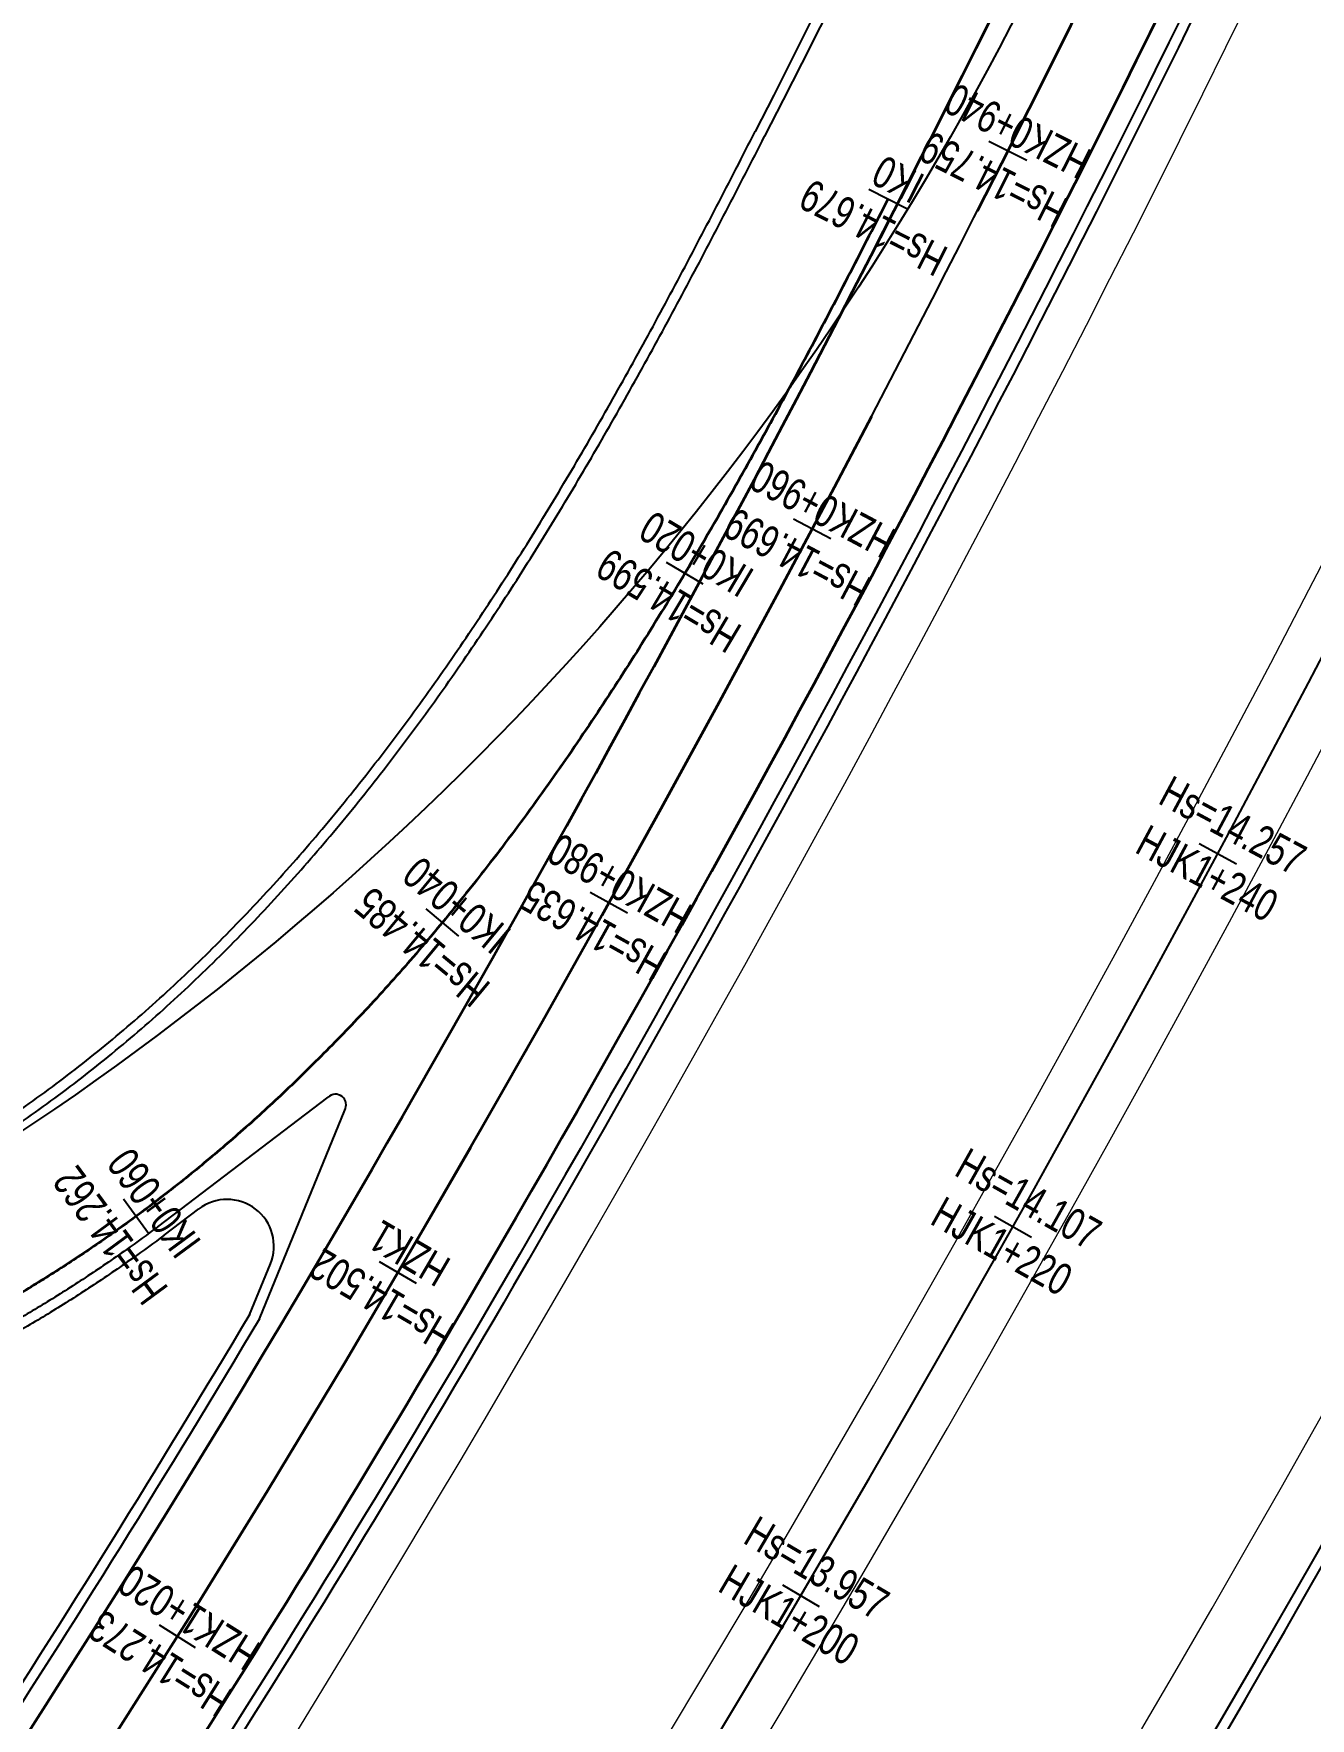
# Model space of a CAD drawing. Extents: x 0 to 558779, y 0 to 2762081.
# Drawn here: x 519763.9 to 519823.9, y 2757491.4 to 2757570.6 of the extents above; entities that cross this region are included whole.
import ezdxf
from ezdxf.enums import TextEntityAlignment as Align

# ---------------------------------------------------------------- set-up
doc = ezdxf.new("R2010")
doc.units = 0
doc.header["$LTSCALE"] = 20
doc.linetypes.add('CENTER', pattern=[2, 1.25, -0.25, 0.25, -0.25])
doc.linetypes.add('HIDDEN', pattern=[0.375, 0.25, -0.125])
for name, color, linetype in [('B-标线', 8, 'Continuous'), ('DL-中心线', 10, 'Continuous'), ('L-洛秀互通匝道边线', 140, 'Continuous'), ('L-脊线', 222, 'Continuous'), ('L-辅路绿化带', 3, 'Continuous'), ('RD-红线', 230, 'Continuous'), ('XW_E', 7, 'Continuous'), ('XW_HY-海江大道右辅路', 7, 'Continuous'), ('XW_HZ（南）-海江大道左辅路', 7, 'Continuous'), ('XW_I', 7, 'Continuous'), ('XW_海江大道（2000坐标）', 7, 'Continuous'), ('YD-G2', 96, 'Continuous'), ('桩号-HZ（南）-海江大道左辅路', 7, 'Continuous'), ('桩号-I', 7, 'Continuous'), ('桩号-海江大道（2000坐标）', 7, 'Continuous'), ('设计高-HZ（南）-海江大道左辅路', 7, 'Continuous'), ('设计高-I', 7, 'Continuous'), ('设计高-地面高-HZ（南）-海江大道左辅路', 7, 'Continuous'), ('设计高-地面高-I', 7, 'Continuous'), ('设计高-地面高-海江大道（2000坐标）', 7, 'Continuous'), ('设计高-海江大道（2000坐标）', 7, 'Continuous')]:
    doc.layers.add(name, color=color, linetype=linetype)
doc.styles.get("Standard").update_dxf_attribs({"font": 'fsdb_e.shx', "width": 0.7, "bigfont": 'hzdx.shx'})

msp = doc.modelspace()

# ---------------------------------------------------------------- linework, layer by layer
at = {"layer": 'B-标线', "lineweight": 35, "flags": 128}
for points in [[(519983.23, 2758043.567), (519855.439, 2757681.224, -0.046893), (519779.103, 2757515.992, -0.04312), (519714.602, 2757424.231, 0.012242), (519690.038, 2757393.503, -0.041086), (519616.51, 2757311.677), (519534.865, 2757234.597, 0.002536), (519529.7, 2757229.672, 0.002536)], [(519989.832, 2758041.238), (519862.04, 2757678.896, -0.046893), (519785.155, 2757512.475, -0.022117), (519753.698, 2757463.475, -0.022117)]]:
    msp.add_lwpolyline(points, format="xyb", dxfattribs=at)
at = {"layer": 'B-标线', "linetype": 'HIDDEN', "lineweight": 35, "ltscale": 5, "flags": 128}
msp.add_lwpolyline([(519986.531, 2758042.403), (519858.74, 2757680.06, -0.046893), (519782.129, 2757514.234, -0.04312), (519717.282, 2757421.979, 0.012242), (519692.824, 2757391.385, -0.041086), (519618.913, 2757309.132), (519537.267, 2757232.052, 0.002536), (519532.129, 2757227.151, 0.002536)], format="xyb", dxfattribs=at)
at = {"layer": 'DL-中心线', "linetype": 'CENTER', "lineweight": 35, "ltscale": 5, "flags": 128}
for points in [[(519363.527, 2756865.285, -0.064031), (519480.744, 2757085.351, -0.052881), (519557.501, 2757172.344), (519677.841, 2757282.704, 0.030821), (519737.675, 2757344.78, -0.016129), (519785.39, 2757397.285, 0.107619), (519897.596, 2757578.067), (519932.402, 2757676.128, -0.014928), (519945.386, 2757709.511, -0.000203), (519945.577, 2757709.961, -0.000405), (519945.969, 2757710.882, -0.000405), (519946.374, 2757711.83, -0.000405), (519946.794, 2757712.809, -0.000405), (519947.231, 2757713.821, -0.000405), (519947.686, 2757714.871, -0.000405), (519948.161, 2757715.963, -0.000405), (519948.66, 2757717.103, -0.000405), (519949.184, 2757718.298, -0.000405), (519949.739, 2757719.556, -0.000405), (519950.33, 2757720.89, -0.000405), (519950.964, 2757722.315, -0.000405), (519951.652, 2757723.854, -0.000405), (519952.408, 2757725.539, -0.000383), (519953.207, 2757727.312, -0.000338), (519954.009, 2757729.084, -0.000293), (519954.812, 2757730.854, -0.000248), (519955.618, 2757732.624, -0.000203), (519956.425, 2757734.393, -0.000158), (519957.234, 2757736.161, -0.000113), (519958.043, 2757737.929, -0.000068), (519958.853, 2757739.697, -0.000023), (519959.664, 2757741.464, 0.000038), (519960.474, 2757743.232, 0.000113), (519961.284, 2757745, 0.000188), (519962.093, 2757746.768, 0.000263), (519962.9, 2757748.537, 0.000338), (519963.705, 2757750.307, 0.000413), (519964.508, 2757752.078, 0.000488), (519965.307, 2757753.85, 0.000563), (519966.102, 2757755.625, 0.000638), (519966.894, 2757757.401, 0.000675), (519967.641, 2757759.09, 0.000675), (519968.318, 2757760.633, 0.000675), (519968.942, 2757762.063, 0.000675), (519969.521, 2757763.402, 0.000675), (519970.064, 2757764.666, 0.000675), (519970.575, 2757765.866, 0.000675), (519971.06, 2757767.012, 0.000675), (519971.521, 2757768.11, 0.000675), (519971.961, 2757769.166, 0.000675), (519972.383, 2757770.185, 0.000675), (519972.787, 2757771.171, 0.000675), (519973.176, 2757772.126, 0.000675), (519973.551, 2757773.054, 0.000338), (519973.734, 2757773.508, 0.04027), (519990.889, 2757828.803, 0.000338), (519990.996, 2757829.281, 0.000675), (519991.212, 2757830.257, 0.000675), (519991.432, 2757831.265, 0.000675), (519991.656, 2757832.306, 0.000675), (519991.885, 2757833.385, 0.000675), (519992.12, 2757834.505, 0.000675), (519992.362, 2757835.671, 0.000675), (519992.611, 2757836.89, 0.000675), (519992.868, 2757838.169, 0.000675), (519993.136, 2757839.518, 0.000675), (519993.416, 2757840.95, 0.000675), (519993.712, 2757842.482, 0.000675), (519994.027, 2757844.137, 0.000675), (519994.367, 2757845.953, 0.000638), (519994.72, 2757847.865, 0.000563), (519995.068, 2757849.778, 0.000488), (519995.413, 2757851.691, 0.000413), (519995.754, 2757853.606, 0.000338), (519996.092, 2757855.521, 0.000263), (519996.428, 2757857.436, 0.000188), (519996.762, 2757859.351, 0.000113), (519997.095, 2757861.267, 0.000038), (519997.427, 2757863.183, -0.000023), (519997.759, 2757865.099, -0.000068), (519998.092, 2757867.015, -0.000113), (519998.425, 2757868.93, -0.000158), (519998.76, 2757870.846, -0.000203), (519999.096, 2757872.761, -0.000248), (519999.433, 2757874.676, -0.000293), (519999.773, 2757876.59, -0.000338), (520000.115, 2757878.505, -0.000383), (520000.459, 2757880.418, -0.000405), (520000.79, 2757882.235, -0.000405), (520001.094, 2757883.893, -0.000405), (520001.378, 2757885.427, -0.000405), (520001.646, 2757886.861, -0.000405), (520001.901, 2757888.213, -0.000405), (520002.144, 2757889.495, -0.000405), (520002.379, 2757890.716, -0.000405), (520002.605, 2757891.886, -0.000405), (520002.824, 2757893.009, -0.000405), (520003.037, 2757894.091, -0.000405), (520003.245, 2757895.135, -0.000405), (520003.447, 2757896.147, -0.000405), (520003.645, 2757897.127, -0.000203), (520003.743, 2757897.607, -0.020564), (520015.566, 2757945.503), (520034.389, 2758010.197, -0.013981), (520060.063, 2758090.044), (520086.942, 2758166.257, 0.014794), (520122.979, 2758278.961, -0.014794), (520159.016, 2758391.664), (520173.526, 2758432.806)], [(520012.027, 2758114.695), (519858.74, 2757680.06, -0.046893), (519782.129, 2757514.234, -0.04312), (519717.282, 2757421.979, 0.012242), (519692.824, 2757391.385, -0.041086), (519618.913, 2757309.132), (519537.267, 2757232.052, 0.091892), (519386.768, 2757026.023), (519356.074, 2756962.094, 0.021525), (519321.436, 2756881.202)], [(519736.397, 2757361.61, 0.006117), (519747.082, 2757374.993, 0.058669), (519871.219, 2757580.064, 0.026228), (519898.077, 2757648.36, -0.020905), (519927.838, 2757726.466, -0.000122), (519928.031, 2757726.916, -0.000243), (519928.427, 2757727.834, -0.000243), (519928.836, 2757728.781, -0.000243), (519929.259, 2757729.759, -0.000243), (519929.699, 2757730.77, -0.000243), (519930.155, 2757731.819, -0.000243), (519930.632, 2757732.91, -0.000243), (519931.131, 2757734.05, -0.000243), (519931.655, 2757735.245, -0.000243), (519932.209, 2757736.504, -0.000243), (519932.799, 2757737.839, -0.000243), (519933.43, 2757739.265, -0.000243), (519934.113, 2757740.806, -0.000243), (519934.864, 2757742.493, -0.00023), (519935.656, 2757744.269, -0.000203), (519936.449, 2757746.044, -0.000176), (519937.244, 2757747.819, -0.000149), (519938.04, 2757749.593, -0.000122), (519938.837, 2757751.367, -0.000095), (519939.634, 2757753.14, -0.000068), (519940.432, 2757754.913, -0.000041), (519941.231, 2757756.686, -0.000014), (519942.03, 2757758.459, 0.000193), (519942.828, 2757760.232, 0.000579), (519943.624, 2757762.006, 0.000965), (519944.414, 2757763.783, 0.00135), (519945.196, 2757765.563, 0.001736), (519945.967, 2757767.348, 0.002122), (519946.724, 2757769.139, 0.002508), (519947.464, 2757770.937, 0.002894), (519948.185, 2757772.743, 0.003279), (519948.884, 2757774.557, 0.003472), (519949.524, 2757776.29, 0.003472), (519950.087, 2757777.879, 0.003472), (519950.586, 2757779.356, 0.003472), (519951.035, 2757780.745, 0.003472), (519951.439, 2757782.06, 0.003472), (519951.805, 2757783.312, 0.003472), (519952.138, 2757784.511, 0.003472), (519952.44, 2757785.663, 0.003472), (519952.715, 2757786.773, 0.003472), (519952.966, 2757787.847, 0.003472), (519953.193, 2757788.888, 0.003472), (519953.399, 2757789.898, 0.003472), (519953.585, 2757790.881, 0.001736), (519953.671, 2757791.363, 0.589738), (519858.288, 2757868.254, 0.002232), (519857.706, 2757868.014, 0.004464), (519856.524, 2757867.507, 0.004464), (519855.315, 2757866.963, 0.004464), (519854.076, 2757866.379, 0.004464), (519852.805, 2757865.751, 0.004464), (519851.498, 2757865.076, 0.004464), (519850.15, 2757864.349, 0.004464), (519848.756, 2757863.566, 0.004464), (519847.309, 2757862.717, 0.004464), (519845.799, 2757861.796, 0.004464), (519844.216, 2757860.79, 0.004464), (519842.542, 2757859.685, 0.004464), (519840.756, 2757858.458, 0.004464), (519838.823, 2757857.079, 0.004216), (519836.813, 2757855.593, 0.00372), (519834.827, 2757854.074, 0.003224), (519832.862, 2757852.528, 0.002728), (519830.916, 2757850.959, 0.002232), (519828.985, 2757849.371, 0.001736), (519827.067, 2757847.767, 0.00124), (519825.159, 2757846.152, 0.000744), (519823.257, 2757844.53, 0.000248), (519821.358, 2757842.903), (519718.448, 2757754.691)], [(519804.057, 2757562.799, -0.001423), (519802.28, 2757559.34, -0.002267), (519800.478, 2757555.894, -0.003112), (519798.639, 2757552.467, -0.003956), (519796.751, 2757549.067, -0.004801), (519794.805, 2757545.701, -0.005646), (519792.788, 2757542.376, -0.00649), (519790.691, 2757539.101, -0.007335), (519788.505, 2757535.885, -0.00818), (519786.22, 2757532.738, -0.008602), (519783.937, 2757529.808, -0.008602), (519781.744, 2757527.183, -0.008602), (519779.617, 2757524.81, -0.008602), (519777.543, 2757522.65, -0.008602), (519775.511, 2757520.674, -0.008602), (519773.514, 2757518.862, -0.008602), (519771.546, 2757517.196, -0.008602), (519769.605, 2757515.664, -0.008602), (519767.686, 2757514.254, -0.008602), (519765.789, 2757512.958, -0.008602), (519763.912, 2757511.769, -0.008602), (519762.053, 2757510.679, -0.008402), (519760.256, 2757509.705, -0.967256), (519701.413, 2757614.212, -0.004051), (519702.254, 2757614.713, -0.008102), (519703.997, 2757615.696, -0.008102), (519705.825, 2757616.651, -0.008102), (519707.744, 2757617.575, -0.008102), (519709.761, 2757618.467, -0.008102), (519711.883, 2757619.324, -0.008102), (519714.119, 2757620.144, -0.008102), (519716.481, 2757620.925, -0.008102), (519718.984, 2757621.663, -0.008102), (519721.647, 2757622.355, -0.008102), (519724.493, 2757622.997, -0.008102), (519727.557, 2757623.584, -0.008102), (519730.886, 2757624.111, -0.008102), (519734.552, 2757624.57, -0.007652), (519738.423, 2757624.931, -0.006752), (519742.304, 2757625.181, -0.005851), (519746.19, 2757625.332, -0.004951), (519750.078, 2757625.4, -0.004051), (519753.967, 2757625.397, -0.003151), (519757.856, 2757625.339, -0.002251), (519761.743, 2757625.238, -0.00135), (519765.63, 2757625.11, -0.00045), (519769.516, 2757624.967)]]:
    msp.add_lwpolyline(points, format="xyb", dxfattribs=at)
at = {"layer": 'L-洛秀互通匝道边线'}
for p, q in [((519769.75, 2757514.52), (519777.75, 2757520.602)), ((519774.524, 2757510.185), (519778.532, 2757519.994)), ((519770.053, 2757514.122), (519771.672, 2757515.353)), ((519774.061, 2757510.374), (519775.04, 2757512.77))]:
    msp.add_line(p, q, dxfattribs=at)
at = {"layer": 'L-洛秀互通匝道边线', "flags": 128}
for points in [[(520002.416, 2758073.915), (519862.983, 2757678.564, -0.046893), (519786.02, 2757511.972, -0.022117), (519754.515, 2757462.898, -0.022117)], [(520002.888, 2758073.748), (519863.455, 2757678.397, -0.046893), (519786.452, 2757511.721, -0.022117), (519754.923, 2757462.61, -0.022117)], [(519846.634, 2757678.851, -0.03189), (519797.822, 2757565.981, -0.03189)], [(519847.105, 2757678.682, -0.03189), (519798.268, 2757565.754, -0.03189)], [(519770.053, 2757514.122, -0.006572), (519768.553, 2757513.03, -0.008602), (519766.614, 2757511.705, -0.008602), (519764.693, 2757510.488, -0.008602), (519762.79, 2757509.372, -0.008402), (519760.948, 2757508.374, -0.967256), (519700.634, 2757615.493, -0.004051), (519701.496, 2757616.008, -0.008102), (519703.281, 2757617.015, -0.008102), (519705.153, 2757617.992, -0.008102), (519707.116, 2757618.937, -0.008102), (519709.177, 2757619.849, -0.008102), (519711.344, 2757620.724, -0.008102), (519713.625, 2757621.561, -0.008102), (519716.034, 2757622.357, -0.001179), (519716.403, 2757622.471, -0.001179)], [(519769.75, 2757514.52, -0.006554), (519768.264, 2757513.438, -0.008602), (519766.339, 2757512.123, -0.008602), (519764.432, 2757510.915, -0.008602), (519762.544, 2757509.808, -0.008402), (519760.717, 2757508.818, -0.967256), (519700.894, 2757615.066, -0.004051), (519701.749, 2757615.576, -0.008102), (519703.52, 2757616.575, -0.008102), (519705.377, 2757617.545, -0.008102), (519707.325, 2757618.483, -0.008102), (519709.372, 2757619.388, -0.008102), (519711.523, 2757620.257, -0.008102), (519713.79, 2757621.089, -0.008102), (519716.183, 2757621.879, -0.001179), (519716.55, 2757621.993, -0.001179)], [(519743.137, 2757378.065, 0.058669), (519866.668, 2757582.135, 0.026228)], [(519743.532, 2757377.758, 0.058669), (519867.123, 2757581.928, 0.026228)], [(519800.642, 2757442.321, 0.037704), (519875.314, 2757578.2, 0.026228)], [(519801.079, 2757442.077, 0.037696), (519875.769, 2757577.993, 0.026228)], [(519762.974, 2757519.794, 0.007203), (519764.432, 2757520.83, 0.006991), (519765.864, 2757521.91, 0.006778), (519767.272, 2757523.034, 0.006565), (519768.654, 2757524.199, 0.006352), (519770.011, 2757525.403, 0.006139), (519771.341, 2757526.646, 0.005925), (519772.647, 2757527.925, 0.005712), (519773.927, 2757529.239, 0.005498), (519775.181, 2757530.587, 0.005285), (519776.411, 2757531.966, 0.005071), (519777.616, 2757533.375, 0.004857), (519778.797, 2757534.813, 0.004643), (519779.955, 2757536.278, 0.004429), (519781.09, 2757537.769, 0.004215), (519782.202, 2757539.285, 0.004), (519783.294, 2757540.824, 0.003786), (519784.365, 2757542.386, 0.003572), (519785.416, 2757543.968, 0.003357), (519786.45, 2757545.57, 0.003143), (519787.465, 2757547.191, 0.002928), (519788.464, 2757548.83, 0.002713), (519789.448, 2757550.486, 0.002498), (519790.418, 2757552.157, 0.002283), (519791.375, 2757553.842, 0.002068), (519792.32, 2757555.542, 0.001853), (519793.255, 2757557.254, 0.001638), (519794.181, 2757558.979, 0.001423), (519795.099, 2757560.715, 0.001207), (519796.011, 2757562.461, 0.000992), (519796.918, 2757564.217, 0.000776), (519797.822, 2757565.981), (519797.822, 2757565.981)], [(519763.258, 2757519.382, 0.007203), (519764.727, 2757520.426, 0.006991), (519766.171, 2757521.515, 0.006778), (519767.589, 2757522.647, 0.006565), (519768.981, 2757523.821, 0.006352), (519770.347, 2757525.034, 0.006139), (519771.687, 2757526.285, 0.005925), (519773.001, 2757527.572, 0.005712), (519774.289, 2757528.895, 0.005498), (519775.551, 2757530.25, 0.005285), (519776.787, 2757531.637, 0.005071), (519777.999, 2757533.054, 0.004857), (519779.186, 2757534.499, 0.004643), (519780.35, 2757535.971, 0.004429), (519781.49, 2757537.47, 0.004215), (519782.608, 2757538.992, 0.004), (519783.704, 2757540.538, 0.003786), (519784.779, 2757542.106, 0.003572), (519785.835, 2757543.694, 0.003357), (519786.872, 2757545.302, 0.003143), (519787.89, 2757546.929, 0.002928), (519788.893, 2757548.572, 0.002713), (519789.879, 2757550.232, 0.002498), (519790.852, 2757551.908, 0.002283), (519791.811, 2757553.598, 0.002068), (519792.758, 2757555.301, 0.001853), (519793.695, 2757557.017, 0.001638), (519794.622, 2757558.744, 0.001423), (519795.542, 2757560.482, 0.001207), (519796.455, 2757562.23, 0.000992), (519797.363, 2757563.988, 0.000776), (519798.267, 2757565.754), (519798.268, 2757565.754)], [(519774.075, 2757510.409, -0.019287), (519746.755, 2757468.379)], [(519774.524, 2757510.185, -0.019302), (519747.164, 2757468.09)]]:
    msp.add_lwpolyline(points, format="xyb", dxfattribs=at)
at = {"layer": 'L-洛秀互通匝道边线'}
for centre, radius, start, end in [((519778.099, 2757520.244), 0.5, 330.0214, 134.2924), ((519773.003, 2757513.602), 2.2, 337.77515, 127.24314)]:
    msp.add_arc(centre, radius, start, end, dxfattribs=at)
at = {"layer": 'L-脊线', "flags": 128}
msp.add_lwpolyline([(519794.521, 2757545.223, -0.000552), (519794.313, 2757544.874, -0.001919), (519793.621, 2757543.729, -0.002019), (519792.92, 2757542.589, -0.002119), (519792.21, 2757541.455, -0.002219), (519791.49, 2757540.327, -0.002319), (519790.76, 2757539.205, -0.002419), (519790.02, 2757538.091, -0.002519), (519789.268, 2757536.984, -0.002619), (519788.505, 2757535.885, -0.002719), (519787.73, 2757534.794, -0.002819), (519786.943, 2757533.711, -0.002919), (519786.144, 2757532.638, -0.003019), (519785.332, 2757531.574, -0.003119), (519784.508, 2757530.521, -0.003219), (519783.67, 2757529.478, -0.003319), (519782.818, 2757528.446, -0.003419), (519781.952, 2757527.425, -0.003519), (519781.073, 2757526.417, -0.003619), (519780.179, 2757525.421, -0.003719), (519779.271, 2757524.438, -0.003819), (519778.347, 2757523.47, -0.003919), (519777.409, 2757522.515, -0.003282), (519776.632, 2757521.747, -0.003282)], format="xyb", dxfattribs=at)
at = {"layer": 'L-辅路绿化带', "lineweight": 0, "flags": 128}
for points in [[(519375.907, 2756956.026, -0.096845), (519606.732, 2757263.593, 0.125107), (519879.487, 2757672.743), (520150.421, 2758440.955)], [(519379.531, 2756954.334, -0.096831), (519609.412, 2757260.623, 0.125107), (519883.259, 2757671.413), (520154.193, 2758439.624)], [(519717.012, 2757404.758, 0.07951), (519865.341, 2757677.732), (520044.663, 2758186.185)], [(519680.829, 2757309.735, 0.103682), (519897.405, 2757666.424), (520032.71, 2758050.068)], [(519782.877, 2757399.721, 0.107619), (519894.298, 2757579.238)]]:
    msp.add_lwpolyline(points, format="xyb", dxfattribs=at)
at = {"layer": 'RD-红线'}
for points in [[(519915.743, 2757898.867), (519906.039, 2757836.459, -0.046236), (519893.017, 2757784.738), (519856.393, 2757680.894, -0.030077), (519810.912, 2757573.079, -0.137073), (519760.926, 2757517.424, 0.168462), (519634.308, 2757357.75, -0.12053)], [(519807.792, 2757459.092), (519808.516, 2757460.204, 0.033011), (519872.607, 2757579.47, -0.304122), (519916.661, 2757606.676), (520064.336, 2757601.174)]]:
    msp.add_lwpolyline(points, format="xyb", dxfattribs=at)
at = {"layer": 'XW_E', "color": 2}
msp.add_arc((518938.306, 2758004.68), 1025, 322.096831, 335.527288, dxfattribs=at)
msp.add_arc((518938.306, 2758004.68), 1025, 322.096831, 335.527288, dxfattribs=at)
at = {"layer": 'XW_HY-海江大道右辅路', "color": 2}
msp.add_arc((519426.398, 2757745.315), 500, 315.88828, 340.45814, dxfattribs=at)
msp.add_arc((519426.398, 2757745.315), 500, 315.88828, 340.45814, dxfattribs=at)
at = {"layer": 'XW_HZ（南）-海江大道左辅路', "color": 2}
for centre, radius, start, end in [((518938.306, 2758004.68), 976, 329.834005, 340.573195), ((518938.306, 2758004.68), 976, 329.834005, 340.573195), ((519215.834, 2757843.376), 655, 319.957667, 329.834005), ((519215.834, 2757843.376), 655, 319.957667, 329.834005)]:
    msp.add_arc(centre, radius, start, end, dxfattribs=at)
at = {"layer": 'XW_I', "color": 1, "flags": 128}
msp.add_lwpolyline([(519804.057, 2757562.799, -0.000086), (519803.905, 2757562.501, -0.000419), (519803.295, 2757561.31, -0.000519), (519802.683, 2757560.12, -0.000619), (519802.069, 2757558.931, -0.000719), (519801.451, 2757557.744, -0.000819), (519800.829, 2757556.559, -0.000919), (519800.204, 2757555.377, -0.001019), (519799.574, 2757554.196, -0.001119), (519798.938, 2757553.018, -0.001219), (519798.298, 2757551.844, -0.001319), (519797.651, 2757550.672, -0.001419), (519796.998, 2757549.504, -0.001519), (519796.338, 2757548.34, -0.001619), (519795.671, 2757547.18, -0.001719), (519794.996, 2757546.025, -0.001819), (519794.313, 2757544.874, -0.001919), (519793.621, 2757543.729, -0.002019), (519792.92, 2757542.589, -0.002119), (519792.21, 2757541.455, -0.002219), (519791.49, 2757540.327, -0.002319), (519790.76, 2757539.205, -0.002419), (519790.02, 2757538.091, -0.002519), (519789.268, 2757536.984, -0.002619), (519788.505, 2757535.885, -0.002719), (519787.73, 2757534.794, -0.002819), (519786.943, 2757533.711, -0.002919), (519786.144, 2757532.638, -0.003019), (519785.332, 2757531.574, -0.003119), (519784.508, 2757530.521, -0.003219), (519783.67, 2757529.478, -0.003319), (519782.818, 2757528.446, -0.003419), (519781.952, 2757527.425, -0.003519), (519781.073, 2757526.417, -0.003619), (519780.179, 2757525.421, -0.003719), (519779.271, 2757524.438, -0.003819), (519778.347, 2757523.47, -0.003919), (519777.409, 2757522.515, -0.004019), (519776.456, 2757521.576, -0.004119), (519775.488, 2757520.653, -0.004219), (519774.505, 2757519.745, -0.004319), (519773.506, 2757518.855, -0.004419), (519772.492, 2757517.982, -0.004519), (519771.462, 2757517.127, -0.004619), (519770.417, 2757516.292, -0.004719), (519769.357, 2757515.476, -0.004819), (519768.281, 2757514.68, -0.004919), (519767.19, 2757513.906, -0.005019), (519766.083, 2757513.153, -0.005119), (519764.962, 2757512.423, -0.005219), (519763.826, 2757511.716, -0.005319)], format="xyb", dxfattribs=at)
msp.add_lwpolyline([(519804.057, 2757562.799, -0.000086), (519803.905, 2757562.501, -0.000419), (519803.295, 2757561.31, -0.000519), (519802.683, 2757560.12, -0.000619), (519802.069, 2757558.931, -0.000719), (519801.451, 2757557.744, -0.000819), (519800.829, 2757556.559, -0.000919), (519800.204, 2757555.377, -0.001019), (519799.574, 2757554.196, -0.001119), (519798.938, 2757553.018, -0.001219), (519798.298, 2757551.844, -0.001319), (519797.651, 2757550.672, -0.001419), (519796.998, 2757549.504, -0.001519), (519796.338, 2757548.34, -0.001619), (519795.671, 2757547.18, -0.001719), (519794.996, 2757546.025, -0.001819), (519794.313, 2757544.874, -0.001919), (519793.621, 2757543.729, -0.002019), (519792.92, 2757542.589, -0.002119), (519792.21, 2757541.455, -0.002219), (519791.49, 2757540.327, -0.002319), (519790.76, 2757539.205, -0.002419), (519790.02, 2757538.091, -0.002519), (519789.268, 2757536.984, -0.002619), (519788.505, 2757535.885, -0.002719), (519787.73, 2757534.794, -0.002819), (519786.943, 2757533.711, -0.002919), (519786.144, 2757532.638, -0.003019), (519785.332, 2757531.574, -0.003119), (519784.508, 2757530.521, -0.003219), (519783.67, 2757529.478, -0.003319), (519782.818, 2757528.446, -0.003419), (519781.952, 2757527.425, -0.003519), (519781.073, 2757526.417, -0.003619), (519780.179, 2757525.421, -0.003719), (519779.271, 2757524.438, -0.003819), (519778.347, 2757523.47, -0.003919), (519777.409, 2757522.515, -0.004019), (519776.456, 2757521.576, -0.004119), (519775.488, 2757520.653, -0.004219), (519774.505, 2757519.745, -0.004319), (519773.506, 2757518.855, -0.004419), (519772.492, 2757517.982, -0.004519), (519771.462, 2757517.127, -0.004619), (519770.417, 2757516.292, -0.004719), (519769.357, 2757515.476, -0.004819), (519768.281, 2757514.68, -0.004919), (519767.19, 2757513.906, -0.005019), (519766.083, 2757513.153, -0.005119), (519764.962, 2757512.423, -0.005219), (519763.826, 2757511.716, -0.005319)], format="xyb", dxfattribs=at)
at = {"layer": 'XW_海江大道（2000坐标）', "color": 2}
msp.add_arc((518938.306, 2758004.68), 1000, 312.049004, 340.573195, dxfattribs=at)
msp.add_arc((518938.306, 2758004.68), 1000, 312.049004, 340.573195, dxfattribs=at)
at = {"layer": 'YD-G2'}
msp.add_lwpolyline([(520082.486, 2757572.032), (519961.802, 2757576.529, 0.294626), (519887.208, 2757532.241, -0.028547), (519827.217, 2757427.23), (519825.362, 2757427.349), (519807.792, 2757459.096), (519808.516, 2757460.209, 0.033011), (519872.607, 2757579.475, -0.304122), (519916.661, 2757606.681), (520064.336, 2757601.178), (520083.225, 2757574.825, 0.000358), (520082.486, 2757572.032)], format="xyb", close=True, dxfattribs=at)
at = {"layer": '设计高-地面高-HZ（南）-海江大道左辅路'}
for p, q in [((519810.585, 2757564.615), (519808.8, 2757565.516)), ((519801.385, 2757546.834), (519799.618, 2757547.771)), ((519791.822, 2757529.245), (519790.075, 2757530.218)), ((519781.9, 2757511.856), (519780.174, 2757512.866)), ((519771.515, 2757494.728), (519769.821, 2757495.791))]:
    msp.add_line(p, q, dxfattribs=at)
at = {"layer": '设计高-地面高-I'}
for p, q in [((519804.948, 2757562.344), (519803.166, 2757563.254)), ((519795.38, 2757544.711), (519793.662, 2757545.735)), ((519783.894, 2757528.175), (519782.353, 2757529.451)), ((519769.317, 2757514.199), (519768.131, 2757515.809))]:
    msp.add_line(p, q, dxfattribs=at)
at = {"layer": '设计高-地面高-海江大道（2000坐标）'}
for p, q in [((519818.685, 2757532.522), (519820.448, 2757531.577)), ((519809.067, 2757515.01), (519810.81, 2757514.03)), ((519799.1, 2757497.694), (519800.823, 2757496.679))]:
    msp.add_line(p, q, dxfattribs=at)

# ---------------------------------------------------------------- texts
at = {"layer": '桩号-HZ（南）-海江大道左辅路', "width": 0.75}
for s, rotation, p in [('HZK0+940', 153.22902, (519809.828, 2757565.333)), ('HZK0+960', 152.05492, (519800.642, 2757547.567)), ('HZK0+980', 150.88083, (519791.095, 2757529.994)), ('HZK1', 149.64436, (519781.189, 2757512.62)), ('HZK1+020', 147.89487, (519770.827, 2757495.514))]:
    msp.add_text(s, height=1.5, rotation=rotation, dxfattribs=at).set_placement(p, align=Align.TOP_CENTER)
at = {"layer": '桩号-I', "width": 0.75}
for s, rotation, p in [('IK0', 152.96013, (519804.193, 2757563.066)), ('IK0+020', 149.22125, (519794.675, 2757545.481)), ('IK0+040', 140.36247, (519783.315, 2757529.044)), ('IK0+060', 126.38378, (519768.966, 2757515.182))]:
    msp.add_text(s, height=1.5, rotation=rotation, dxfattribs=at).set_placement(p, align=Align.TOP_CENTER)
at = {"layer": '桩号-海江大道（2000坐标）', "width": 0.75}
for s, rotation, p in [('HJK1+240', 331.7948, (519819.425, 2757531.785)), ('HJK1+220', 330.64888, (519809.791, 2757514.259)), ('HJK1+200', 329.50297, (519799.809, 2757496.928))]:
    msp.add_text(s, height=1.5, rotation=rotation, dxfattribs=at).set_placement(p, align=Align.TOP_CENTER)
at = {"layer": '设计高-HZ（南）-海江大道左辅路', "width": 0.75}
for s, rotation, p in [('Hs=14.759', 153.22902, (519809.557, 2757564.797)), ('Hs=14.699', 152.05492, (519800.361, 2757547.037)), ('Hs=14.635', 150.88083, (519790.803, 2757529.47)), ('Hs=14.502', 149.64436, (519780.885, 2757512.102)), ('Hs=14.273', 147.89487, (519770.508, 2757495.006))]:
    msp.add_text(s, height=1.5, rotation=rotation, dxfattribs=at).set_placement(p, align=Align.BOTTOM_CENTER)
at = {"layer": '设计高-I', "width": 0.75}
for s, rotation, p in [('Hs=14.679', 152.96013, (519803.921, 2757562.532)), ('Hs=14.599', 149.22125, (519794.367, 2757544.965)), ('Hs=14.485', 140.36247, (519782.932, 2757528.582)), ('Hs=14.262', 126.38378, (519768.483, 2757514.826))]:
    msp.add_text(s, height=1.5, rotation=rotation, dxfattribs=at).set_placement(p, align=Align.BOTTOM_CENTER)
at = {"layer": '设计高-海江大道（2000坐标）', "width": 0.75}
for s, rotation, p in [('Hs=14.257', 331.7948, (519819.708, 2757532.314)), ('Hs=14.107', 330.64888, (519810.085, 2757514.781)), ('Hs=13.957', 329.50297, (519800.114, 2757497.445))]:
    msp.add_text(s, height=1.5, rotation=rotation, dxfattribs=at).set_placement(p, align=Align.BOTTOM_CENTER)

doc.saveas('drawing.dxf')
